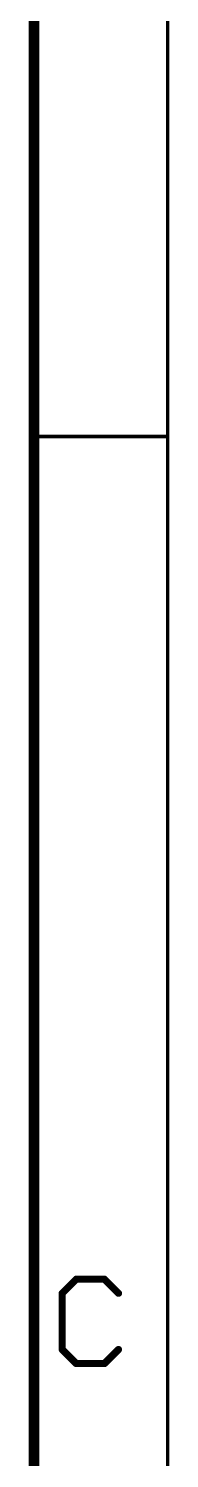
# Model space of a CAD drawing. Extents: x 0 to 388, y 0 to 261.
# Drawn here: x -0.15 to 3.86, y 126.26 to 167.09 of the extents above; entities that cross this region are included whole.
import ezdxf

# ---------------------------------------------------------------- set-up
doc = ezdxf.new("R2010")
doc.units = 0
doc.layers.add('94', color=14, linetype='CONTINUOUS')

msp = doc.modelspace()

# ---------------------------------------------------------------- linework, layer by layer
at = {"layer": '94'}
for points, const_width in [([(0, 260.35), (0, 0)], 0.3), ([(3.81, 256.54), (3.81, 3.81)], 0.1), ([(0, 155.448), (3.81, 155.448)], 0.1), ([(1.2065, 131.3805), (0.805, 130.979)], 0.2032), ([(2.0094, 131.3805), (1.2065, 131.3805)], 0.2032), ([(2.4109, 130.979), (2.0094, 131.3805)], 0.2032), ([(0.805, 130.979), (0.805, 129.3731)], 0.2032), ([(0.805, 129.3731), (1.2065, 128.9716)], 0.2032), ([(2.0094, 128.9716), (2.4109, 129.3731)], 0.2032), ([(1.2065, 128.9716), (2.0094, 128.9716)], 0.2032)]:
    msp.add_lwpolyline(points, dxfattribs=dict(at, const_width=const_width))
for points, const_width in [([(0, 155.473, 1), (0, 155.423)], 0.05), ([(3.81, 155.423, 1), (3.81, 155.473)], 0.05), ([(1.2065, 131.4313, 1), (1.2065, 131.3297)], 0.1016), ([(1.2424, 131.3445, 1), (1.1705, 131.4164)], 0.1016), ([(2.0453, 131.4164, 1), (1.9735, 131.3445)], 0.1016), ([(2.0094, 131.3297, 1), (2.0094, 131.4313)], 0.1016), ([(0.8558, 130.979, 1), (0.7542, 130.979)], 0.1016), ([(0.7691, 131.0149, 1), (0.8409, 130.9431)], 0.1016), ([(2.375, 130.9431, 1), (2.4468, 131.0149)], 0.1016), ([(0.8409, 129.409, 1), (0.7691, 129.3372)], 0.1016), ([(2.4468, 129.3372, 1), (2.375, 129.409)], 0.1016), ([(0.7542, 129.3731, 1), (0.8558, 129.3731)], 0.1016), ([(1.2065, 129.0224, 1), (1.2065, 128.9208)], 0.1016), ([(1.1705, 128.9357, 1), (1.2424, 129.0075)], 0.1016), ([(1.9735, 129.0075, 1), (2.0453, 128.9357)], 0.1016), ([(2.0094, 128.9208, 1), (2.0094, 129.0224)], 0.1016)]:
    msp.add_lwpolyline(points, format="xyb", dxfattribs=dict(at, const_width=const_width))

doc.saveas('drawing.dxf')
